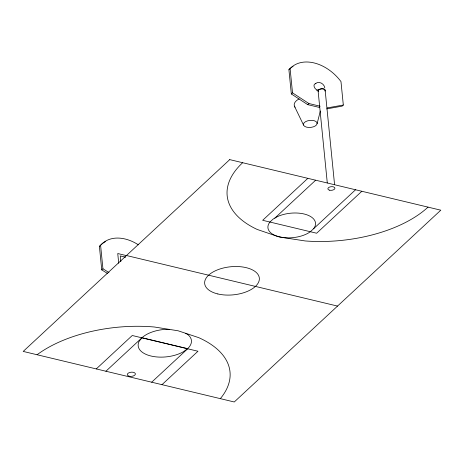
<?xml version="1.0" encoding="UTF-8"?>
<svg xmlns="http://www.w3.org/2000/svg" width="464" height="464" viewBox="0 0 464 464"><rect width="100%" height="100%" fill="white"/><g stroke="black" fill="none" stroke-linecap="round" stroke-linejoin="round"><path stroke-width="0.7" d="M317.103 123.685A6.879 3.532 -5.7 0 0 307.325 120.918A6.879 3.532 -5.7 0 0 306.385 127.107A6.879 3.532 -5.7 0 0 317.103 123.685L320.334 111.053M319.667 107.497L307.713 104.638L291.334 93.966L288.91 69.71L290.099 68.608A38.396 27.283 47.1 0 1 340.976 81.577L343.319 105.032L342.13 106.134L326.697 108.889M107.787 273.656L101.744 269.88L99.406 246.43L100.595 245.328A38.396 27.283 47.1 0 1 138.382 244.824M101.744 269.88L102.933 268.778L100.595 245.328M291.334 93.966L292.523 92.864L290.099 68.608M307.713 104.638L308.902 103.53L320.154 106.227M96.268 368.926L132.257 335.507L197.971 351.248L161.982 384.668M307.852 178.338L262.665 220.301L316.645 233.23L361.839 191.267M105.914 371.235L141.984 337.74A26.761 13.74 -5.7 0 1 165.341 329.376L169.412 329.399M274.833 218.115L315.653 180.206M355.552 189.764L310.323 231.768A23.913 12.279 -5.7 0 1 282.158 237.417L276.834 236.141A23.913 12.279 -5.7 0 1 269.897 222.082L273.116 219.095L277.605 216.537A23.913 12.279 -5.7 0 1 306.605 214.716A23.913 12.279 -5.7 0 1 313.542 228.775M151.682 382.197L187.752 348.708L141.984 337.74L139.194 341.243A26.761 13.74 -5.7 0 0 151.003 356.021A26.761 13.74 -5.7 0 0 183.263 351.805L187.613 348.673A26.761 13.74 -5.7 0 0 188.152 334.846L185.728 333.314M315.474 83.532C319.07 80.742 324.214 83.694 324.806 87.893M327.184 107.915L343.319 105.032M126.469 255.519L337.531 306.083M126.62 255.658L117.746 253.53L118.714 263.256M125.686 257.213L120.269 255.919L120.837 261.592M102.933 268.778L108.97 272.554M292.523 92.864L308.902 103.53M294.408 106.117L303.531 125.042M318.606 89.883L318.629 90.039A3.544 1.914 -7.1 0 1 323.054 88.879A3.544 1.914 -7.1 0 1 325.038 90.996M325.16 90.381L334.573 184.678M318.095 90.828L327.294 182.961M318.536 91.715A3.544 1.821 -5.7 0 1 321.239 88.821A3.544 1.821 -5.7 0 1 325.02 90.863M317.48 90.793A4.251 2.935 45.1 0 1 316.576 90.596M288.91 69.71A38.396 27.283 47.1 0 1 293.074 66.3M318.008 89.935A3.526 2.662 52.7 0 1 315.056 88.409L314.215 86.785A3.544 2.448 45.1 0 1 315.897 83.677M99.406 246.43A38.396 27.283 47.1 0 1 105.769 241.477M428.028 207.124A108.715 55.831 -5.7 0 1 305.184 240.949L279.282 236.976L257.207 229.454A108.715 55.831 -5.7 0 1 242.655 162.719M220.336 398.646A108.182 55.552 -5.7 0 0 198.673 337.624L178.141 330.791L154.326 326.998A108.182 55.552 -5.7 0 0 37.074 354.745M295.063 107.294A14.14 7.262 -5.7 0 1 299.123 98.907M229.738 159.622L23.2 351.422L234.262 401.981L440.8 210.186L229.738 159.622M128.864 376.124A4.077 2.094 -5.7 0 0 135.366 374.257A4.077 2.094 -5.7 0 0 129.787 372.453A4.077 2.094 -5.7 0 0 128.864 376.124M329.573 190.194A3.544 1.821 -5.7 0 0 334.933 188.28A3.544 1.821 -5.7 0 0 329.695 187.021A3.544 1.821 -5.7 0 0 329.573 190.194M217.836 293.956A27.469 14.106 -5.7 0 0 259.364 279.084A27.469 14.106 -5.7 0 0 218.799 269.369A27.469 14.106 -5.7 0 0 217.836 293.956"/></g></svg>
